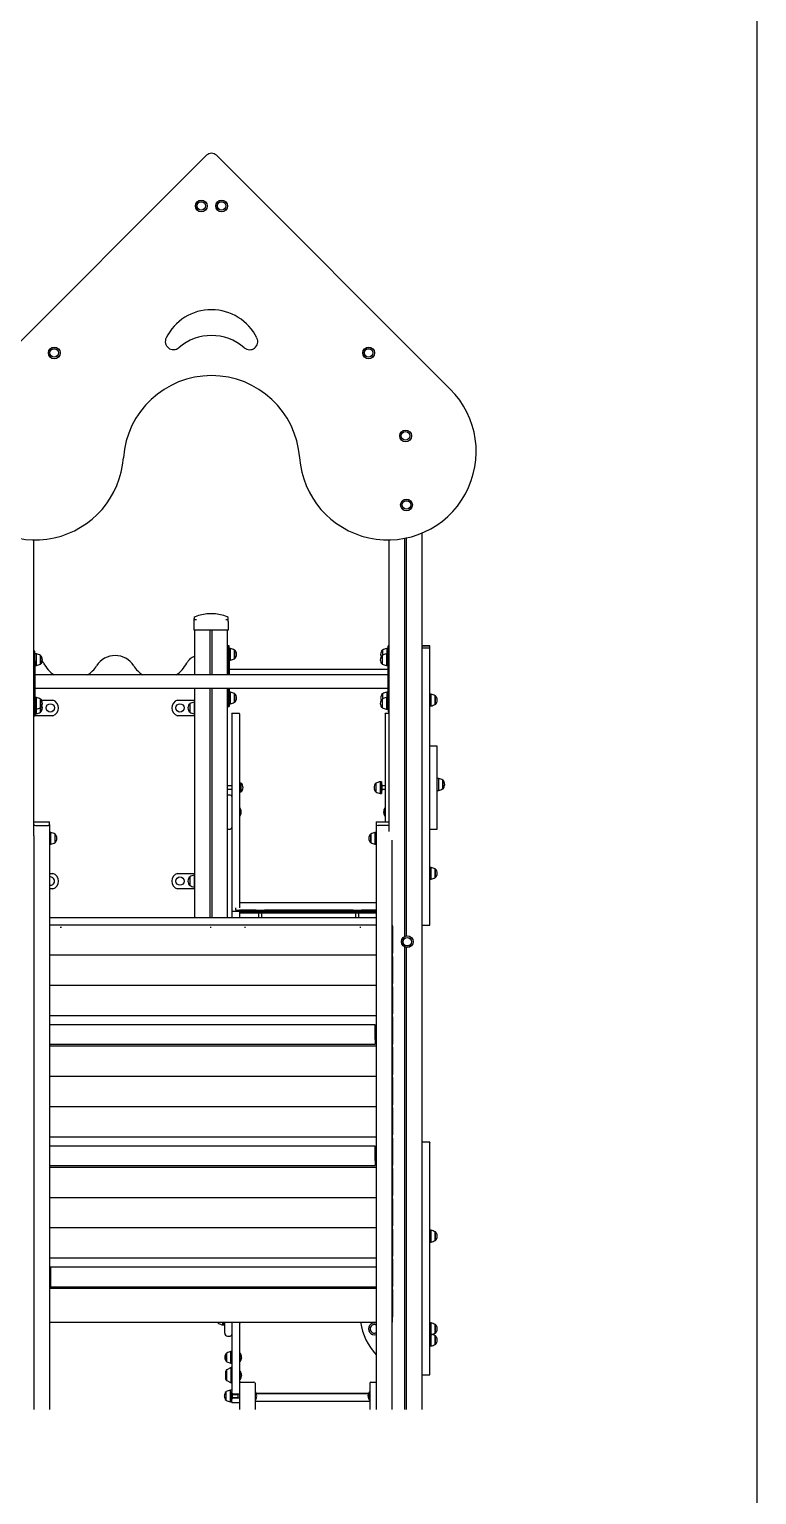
# Model space of a CAD drawing. Header units: millimetres. Extents: x 1089 to 46270, y 1624 to 35257.
# Drawn here: x 1147.665 to 1149.764, y 1649.749 to 1653.979 of the extents above; entities that cross this region are included whole.
import ezdxf

# ---------------------------------------------------------------- set-up
doc = ezdxf.new("R2010")
doc.units = ezdxf.units.MM
doc.layers.add('www.cad-blocks.net', color=7, linetype='Continuous')

# ---------------------------------------------------------------- blocks, each defined once
blk = doc.blocks.new('A$C1EAE1C3F')
for p, q in [((3.735, 3.6201), (3.0601, 2.9452)), ((4.4382, 2.9452), (3.7633, 3.6201)), ((3.2367, 1.6553), (3.2367, 2.5099)), ((4.2617, 1.6681), (4.2617, 2.5099)), ((4.3067, 1.3653), (4.3067, 2.5146)), ((4.3117, 1.3668), (4.3117, 2.5156)), ((4.3567, 2.145), (4.3567, 2.5298)), ((3.7412, 2.297), (3.7552, 2.297)), ((3.7412, 2.297), (3.7412, 2.2965)), ((3.7552, 2.2965), (3.7412, 2.2965)), ((3.7552, 2.2965), (3.7552, 2.297)), ((3.6987, 2.2742), (3.6987, 2.2833)), ((3.6987, 2.2496), (3.6987, 2.2742)), ((3.7037, 2.2496), (3.6987, 2.2496)), ((3.7007, 2.2793), (3.7007, 2.2795)), ((3.7057, 2.2795), (3.7007, 2.2795)), ((3.7007, 2.12), (3.7007, 2.2496)), ((3.7927, 2.2496), (3.7037, 2.2496)), ((3.7061, 2.2795), (3.7057, 2.2795)), ((3.7457, 2.12), (3.7457, 2.2496)), ((3.7507, 2.12), (3.7507, 2.2496)), ((3.7907, 2.2795), (3.7902, 2.2795)), ((3.7957, 2.2795), (3.7907, 2.2795)), ((3.7977, 2.2496), (3.7927, 2.2496)), ((3.7957, 2.2793), (3.7957, 2.2795)), ((3.7957, 2.12), (3.7957, 2.2496)), ((3.7977, 2.2742), (3.7977, 2.2833)), ((3.7977, 2.2742), (3.7977, 2.2496)), ((3.7997, 2.204), (3.7967, 2.204)), ((3.7967, 2.1765), (3.7967, 2.204)), ((3.7997, 2.1765), (3.7997, 2.204)), ((4.2617, 2.204), (4.2587, 2.204)), ((4.2587, 2.1882), (4.2587, 2.204)), ((4.3787, 2.2039), (4.3567, 2.2039)), ((4.3787, 2.2029), (4.3567, 2.2029)), ((4.3787, 2.2029), (4.3787, 2.2039)), ((4.3787, 2.1975), (4.3787, 2.2029)), ((3.2397, 2.1885), (3.2367, 2.1885)), ((3.2397, 2.161), (3.2397, 2.1885)), ((3.2437, 2.181), (3.2397, 2.181)), ((3.2397, 2.161), (3.2397, 2.041)), ((3.2437, 2.147), (3.2437, 2.181)), ((3.2562, 2.1763), (3.2556, 2.1763)), ((3.2557, 2.1515), (3.2557, 2.1765)), ((3.2562, 2.1518), (3.2562, 2.1763)), ((3.7967, 2.1845), (3.7957, 2.1845)), ((3.7957, 2.1745), (3.7967, 2.1745)), ((3.7967, 2.1765), (3.7967, 2.12)), ((3.8037, 2.1965), (3.7997, 2.1965)), ((3.7997, 2.1765), (3.7997, 2.12)), ((3.7997, 2.1625), (3.8037, 2.1625)), ((3.8037, 2.1625), (3.8037, 2.1965)), ((3.8162, 2.1918), (3.8156, 2.1918)), ((3.8157, 2.167), (3.8157, 2.192)), ((3.8157, 2.1673), (3.8162, 2.1673)), ((3.8162, 2.1673), (3.8162, 2.1918)), ((4.2418, 2.1763), (4.2412, 2.1763)), ((4.2412, 2.1763), (4.2412, 2.1518)), ((4.2417, 2.1765), (4.2417, 2.1515)), ((4.2428, 2.1918), (4.2422, 2.1918)), ((4.2422, 2.1918), (4.2422, 2.1767)), ((4.2427, 2.192), (4.2427, 2.1763)), ((4.2537, 2.181), (4.2537, 2.147)), ((4.2577, 2.181), (4.2537, 2.181)), ((4.2547, 2.1965), (4.2547, 2.181)), ((4.2587, 2.1965), (4.2547, 2.1965)), ((4.2577, 2.181), (4.2577, 2.147)), ((4.2587, 2.1725), (4.2577, 2.1725)), ((4.2587, 2.161), (4.2587, 2.1885)), ((4.2617, 2.1885), (4.2587, 2.1885)), ((4.2587, 2.041), (4.2587, 2.161)), ((4.3787, 2.1975), (4.3567, 2.1975)), ((4.3787, 2.117), (4.3787, 2.1975)), ((3.2397, 2.147), (3.2437, 2.147)), ((4.2587, 2.12), (3.2397, 2.12)), ((3.2557, 2.1518), (3.2562, 2.1518)), ((4.2587, 2.1355), (3.7997, 2.1355)), ((4.2412, 2.1518), (4.2418, 2.1518)), ((4.2537, 2.147), (4.2577, 2.147)), ((4.2587, 2.1555), (4.2577, 2.1555)), ((4.3567, 2.117), (4.3567, 2.145)), ((4.3567, 1.4675), (4.3567, 2.117)), ((4.3787, 1.4675), (4.3787, 2.117)), ((3.2397, 2.082), (4.2587, 2.082)), ((3.7007, 1.4185), (3.7007, 2.082)), ((3.7457, 1.4185), (3.7457, 2.082)), ((3.7507, 1.4185), (3.7507, 2.082)), ((3.7957, 1.4185), (3.7957, 2.082)), ((3.7967, 2.082), (3.7967, 2.0565)), ((3.7997, 2.082), (3.7997, 2.0565)), ((3.2437, 2.055), (3.2397, 2.055)), ((3.2397, 2.041), (3.2397, 2.0135)), ((3.2437, 2.021), (3.2437, 2.055)), ((3.2562, 2.0503), (3.2556, 2.0503)), ((3.2557, 2.0255), (3.2557, 2.0505)), ((3.2562, 2.0258), (3.2562, 2.0503)), ((3.2583, 2.0473), (3.291, 2.0473)), ((3.6514, 2.0473), (3.6997, 2.0473)), ((3.6868, 2.0371), (3.6862, 2.0371)), ((3.6862, 2.0371), (3.6862, 2.0126)), ((3.6867, 2.0373), (3.6867, 2.0123)), ((3.6987, 2.0418), (3.6987, 2.0078)), ((3.7007, 2.0418), (3.6987, 2.0418)), ((3.6997, 2.0473), (3.7007, 2.0473)), ((3.7967, 2.0585), (3.7957, 2.0585)), ((3.7957, 2.0485), (3.7967, 2.0485)), ((3.7967, 2.0565), (3.7967, 2.029)), ((3.8037, 2.0705), (3.7997, 2.0705)), ((3.7997, 2.0565), (3.7997, 2.029)), ((3.7997, 2.0365), (3.8037, 2.0365)), ((3.8037, 2.0365), (3.8037, 2.0705)), ((3.8162, 2.0658), (3.8154, 2.0658)), ((3.8157, 2.041), (3.8157, 2.066)), ((3.8157, 2.0413), (3.8162, 2.0413)), ((3.8162, 2.0413), (3.8162, 2.0658)), ((4.2418, 2.0503), (4.2412, 2.0503)), ((4.2412, 2.0503), (4.2412, 2.0258)), ((4.2417, 2.0505), (4.2417, 2.0255)), ((4.2428, 2.0658), (4.2422, 2.0658)), ((4.2422, 2.0658), (4.2422, 2.0507)), ((4.2427, 2.066), (4.2427, 2.0503)), ((4.2537, 2.055), (4.2537, 2.021)), ((4.2577, 2.055), (4.2537, 2.055)), ((4.2547, 2.0705), (4.2547, 2.055)), ((4.2587, 2.0705), (4.2547, 2.0705)), ((4.2577, 2.055), (4.2577, 2.021)), ((4.2587, 2.0465), (4.2577, 2.0465)), ((4.2587, 2.041), (4.2587, 2.0135)), ((4.3827, 2.0645), (4.3787, 2.0645)), ((4.3832, 2.0525), (4.3787, 2.0525)), ((4.3787, 2.0305), (4.3827, 2.0305)), ((4.3827, 2.0305), (4.3827, 2.0645)), ((4.3952, 2.0598), (4.3946, 2.0598)), ((4.3946, 2.0353), (4.3952, 2.0353)), ((4.3947, 2.035), (4.3947, 2.06)), ((4.3952, 2.0353), (4.3952, 2.0598)), ((3.2367, 2.0135), (3.2397, 2.0135)), ((3.2367, 2.0023), (3.2397, 2.0023)), ((3.2397, 2.021), (3.2437, 2.021)), ((3.2397, 2.0135), (3.2397, 2.0023)), ((3.2397, 2.0078), (3.2437, 2.0078)), ((3.2427, 2.0023), (3.2397, 2.0023)), ((3.291, 2.0023), (3.2427, 2.0023)), ((3.2437, 2.0078), (3.2437, 2.0209)), ((3.2556, 2.0126), (3.2562, 2.0126)), ((3.2557, 2.0258), (3.2562, 2.0258)), ((3.2557, 2.0123), (3.2557, 2.0255)), ((3.2562, 2.0126), (3.2562, 2.0258)), ((3.6997, 2.0023), (3.6514, 2.0023)), ((3.6862, 2.0126), (3.6868, 2.0126)), ((3.6987, 2.0078), (3.7007, 2.0078)), ((3.7007, 2.0023), (3.6997, 2.0023)), ((3.7967, 2.029), (3.7997, 2.029)), ((3.8077, 2.0082), (3.8077, 2.0084)), ((3.8297, 2.0084), (3.8077, 2.0084)), ((3.8077, 2.0082), (3.8077, 1.8448)), ((3.8297, 2.0082), (3.8297, 2.0084)), ((3.8297, 2.0082), (3.8297, 1.8448)), ((4.2412, 2.0258), (4.2418, 2.0258)), ((4.2507, 2.0082), (4.2507, 2.0084)), ((4.2617, 2.0084), (4.2507, 2.0084)), ((4.2507, 2.0082), (4.2507, 1.8448)), ((4.2537, 2.021), (4.2577, 2.021)), ((4.2587, 2.0295), (4.2577, 2.0295)), ((4.2587, 2.0135), (4.2617, 2.0135)), ((4.4007, 1.9148), (4.3787, 1.9148)), ((4.4007, 1.8854), (4.4007, 1.9148)), ((4.4007, 1.8621), (4.4007, 1.8854)), ((4.4007, 1.7685), (4.4007, 1.8621)), ((3.8077, 1.8448), (3.8077, 1.4483)), ((3.8297, 1.8448), (3.8297, 1.4483)), ((4.2507, 1.8448), (4.2507, 1.696)), ((4.4047, 1.8209), (4.4007, 1.8209)), ((4.4047, 1.7869), (4.4047, 1.8209)), ((3.8077, 1.7999), (3.7957, 1.7999)), ((3.7957, 1.7899), (3.8077, 1.7899)), ((3.8352, 1.8071), (3.8344, 1.8071)), ((3.8344, 1.7826), (3.8352, 1.7826)), ((3.8347, 1.7824), (3.8347, 1.8074)), ((3.8352, 1.7826), (3.8352, 1.8071)), ((4.224, 1.8071), (4.2232, 1.8071)), ((4.2232, 1.8071), (4.2232, 1.7826)), ((4.2232, 1.7826), (4.224, 1.7826)), ((4.2237, 1.8074), (4.2237, 1.7824)), ((4.2357, 1.8119), (4.2357, 1.7779)), ((4.2397, 1.8119), (4.2357, 1.8119)), ((4.2357, 1.7779), (4.2397, 1.7779)), ((4.2397, 1.8119), (4.2397, 1.7779)), ((4.2417, 1.8039), (4.2397, 1.8039)), ((4.2397, 1.7859), (4.2417, 1.7859)), ((4.2417, 1.8039), (4.2417, 1.8037)), ((4.2417, 1.7951), (4.2417, 1.8037)), ((4.2507, 1.7999), (4.2417, 1.7999)), ((4.2417, 1.7937), (4.2417, 1.7951)), ((4.2417, 1.7863), (4.2417, 1.7937)), ((4.2417, 1.7899), (4.2507, 1.7899)), ((4.2417, 1.7859), (4.2417, 1.7863)), ((4.4007, 1.7869), (4.4047, 1.7869)), ((4.4172, 1.8161), (4.4166, 1.8161)), ((4.4166, 1.7916), (4.4172, 1.7916)), ((4.4167, 1.7914), (4.4167, 1.8164)), ((4.4172, 1.7916), (4.4172, 1.8161)), ((3.8032, 1.7733), (3.7957, 1.7733)), ((3.8307, 1.7363), (3.8297, 1.7363)), ((3.8307, 1.7123), (3.8307, 1.7363)), ((4.2507, 1.7363), (4.2497, 1.7363)), ((4.2497, 1.7363), (4.2497, 1.7123)), ((4.4007, 1.738), (4.4007, 1.7685)), ((4.4007, 1.6749), (4.4007, 1.738)), ((3.2367, 1.696), (3.2817, 1.696)), ((3.2817, 1.688), (3.2817, 1.696)), ((3.8297, 1.7123), (3.8307, 1.7123)), ((4.2247, 1.696), (4.2617, 1.696)), ((4.2247, 1.696), (4.2247, 1.688)), ((4.2497, 1.7123), (4.2507, 1.7123)), ((3.2367, 1.6553), (3.2367, 0)), ((3.2417, 1.6854), (3.2767, 1.6854)), ((3.2817, 1.688), (3.2817, 0)), ((3.2857, 1.6654), (3.2817, 1.6654)), ((3.2857, 1.6314), (3.2857, 1.6654)), ((3.2982, 1.6606), (3.2976, 1.6606)), ((3.2977, 1.6359), (3.2977, 1.6609)), ((3.2982, 1.6361), (3.2982, 1.6606)), ((3.7957, 1.6753), (3.8032, 1.6753)), ((4.2088, 1.6606), (4.2082, 1.6606)), ((4.2082, 1.6606), (4.2082, 1.6361)), ((4.2087, 1.6609), (4.2087, 1.6359)), ((4.2207, 1.6654), (4.2207, 1.6314)), ((4.2247, 1.6654), (4.2207, 1.6654)), ((4.2247, 1.688), (4.2247, 0)), ((4.2617, 1.6854), (4.2297, 1.6854)), ((4.3787, 1.6749), (4.4007, 1.6749)), ((3.2817, 1.6314), (3.2857, 1.6314)), ((3.2976, 1.6361), (3.2982, 1.6361)), ((4.2082, 1.6361), (4.2088, 1.6361)), ((4.2207, 1.6314), (4.2247, 1.6314)), ((4.2697, 1.6435), (4.2697, 0)), ((3.2817, 1.5473), (3.291, 1.5473)), ((3.6514, 1.5473), (3.6997, 1.5473)), ((3.6868, 1.5371), (3.6862, 1.5371)), ((3.6862, 1.5371), (3.6862, 1.5126)), ((3.6867, 1.5373), (3.6867, 1.5123)), ((3.6987, 1.5418), (3.6987, 1.5078)), ((3.7007, 1.5418), (3.6987, 1.5418)), ((3.6997, 1.5473), (3.7007, 1.5473)), ((4.3827, 1.5645), (4.3787, 1.5645)), ((4.3787, 1.5305), (4.3827, 1.5305)), ((4.3827, 1.5305), (4.3827, 1.5645)), ((4.3952, 1.5598), (4.3946, 1.5598)), ((4.3946, 1.5353), (4.3952, 1.5353)), ((4.3947, 1.535), (4.3947, 1.56)), ((4.3952, 1.5353), (4.3952, 1.5598)), ((3.291, 1.5023), (3.2817, 1.5023)), ((3.6997, 1.5023), (3.6514, 1.5023)), ((3.6862, 1.5126), (3.6868, 1.5126)), ((3.6987, 1.5078), (3.7007, 1.5078)), ((3.7007, 1.5023), (3.6997, 1.5023)), ((3.8077, 1.4483), (3.8077, 1.4383)), ((3.8077, 1.4383), (3.8297, 1.4383)), ((3.8077, 1.4383), (3.8077, 1.436)), ((3.8197, 1.4413), (3.8197, 1.4473)), ((3.8197, 1.4413), (3.8197, 1.4413)), ((3.8197, 1.4413), (4.2247, 1.4413)), ((3.8297, 1.4633), (4.2247, 1.4633)), ((3.8297, 1.4483), (3.8297, 1.4473)), ((3.8297, 1.4413), (3.8297, 1.4383)), ((3.8777, 1.4412), (3.8297, 1.4412)), ((3.8297, 1.4383), (3.8297, 1.4364)), ((3.8777, 1.4413), (3.8777, 1.4405)), ((3.9017, 1.4405), (3.8777, 1.4405)), ((3.8847, 1.4364), (3.8847, 1.4405)), ((3.8947, 1.4364), (3.8947, 1.4405)), ((3.9017, 1.4405), (3.9017, 1.4413)), ((4.1577, 1.4412), (3.9017, 1.4412)), ((4.1577, 1.4413), (4.1577, 1.4405)), ((4.1577, 1.4405), (4.1817, 1.4405)), ((4.1647, 1.4364), (4.1647, 1.4405)), ((4.1747, 1.4364), (4.1747, 1.4405)), ((4.1817, 1.4405), (4.1817, 1.4413)), ((4.2247, 1.4412), (4.1817, 1.4412)), ((4.3567, 1.4415), (4.3567, 1.4675)), ((4.3567, 0.6332), (4.3567, 1.4415)), ((4.3787, 1.3975), (4.3787, 1.4675)), ((3.2357, 1.4185), (3.2367, 1.4185)), ((3.2367, 1.3975), (3.2357, 1.3975)), ((4.2247, 1.4185), (3.2817, 1.4185)), ((4.2247, 1.3982), (3.2817, 1.3982)), ((3.8077, 1.436), (3.8077, 1.4185)), ((3.8297, 1.4364), (3.8297, 1.4334)), ((4.2247, 1.4364), (3.8297, 1.4364)), ((3.8297, 1.4334), (4.2247, 1.4334)), ((3.8297, 1.4334), (3.8297, 1.4185)), ((3.8312, 1.4185), (3.8312, 1.4334)), ((3.8847, 1.4334), (3.8847, 1.4185)), ((3.8946, 1.4185), (3.8946, 1.4334)), ((4.1647, 1.4334), (4.1647, 1.4185)), ((4.1746, 1.4185), (4.1746, 1.4334)), ((4.2712, 1.3982), (4.2697, 1.3982)), ((4.2712, 1.3951), (4.2712, 1.3982)), ((4.3567, 1.3975), (4.3787, 1.3975)), ((3.3129, 1.3915), (3.3164, 1.3915)), ((3.7449, 1.3915), (3.7484, 1.3915)), ((3.8439, 1.3915), (3.8474, 1.3915)), ((4.1769, 1.3915), (4.1804, 1.3915)), ((4.2712, 1.3951), (4.2712, 1.3169)), ((4.2712, 1.3107), (4.2712, 1.3169)), ((4.3067, 0), (4.3067, 1.3347)), ((4.3117, 0), (4.3117, 1.3332)), ((4.2247, 1.3107), (3.2817, 1.3107)), ((4.2712, 1.3107), (4.2697, 1.3107)), ((4.2712, 1.3077), (4.2712, 1.3107)), ((4.2712, 1.3077), (4.2712, 1.2294)), ((4.2712, 1.2233), (4.2712, 1.2294)), ((4.2247, 1.2233), (3.2817, 1.2233)), ((4.2712, 1.2233), (4.2697, 1.2233)), ((4.2712, 1.2202), (4.2712, 1.2233)), ((4.2712, 1.2202), (4.2712, 1.142)), ((4.2247, 1.1358), (3.2817, 1.1358)), ((4.2217, 1.1097), (3.2817, 1.1097)), ((4.2217, 1.1066), (4.2217, 1.1097)), ((4.2217, 1.0744), (4.2217, 1.1066)), ((4.2712, 1.1358), (4.2697, 1.1358)), ((4.2712, 1.1358), (4.2712, 1.142)), ((4.2712, 1.1328), (4.2712, 1.1358)), ((4.2712, 1.1328), (4.2712, 1.0545)), ((4.2217, 1.0678), (4.2217, 1.0744)), ((4.2217, 1.0678), (4.2217, 1.0542)), ((3.2817, 1.0538), (4.2217, 1.0538)), ((4.2247, 1.0484), (3.2817, 1.0484)), ((4.2217, 1.0542), (4.2217, 1.0538)), ((4.2712, 1.0484), (4.2697, 1.0484)), ((4.2712, 1.0484), (4.2712, 1.0545)), ((4.2712, 1.0453), (4.2712, 1.0484)), ((4.2712, 1.0453), (4.2712, 0.9671)), ((4.2247, 0.9609), (3.2817, 0.9609)), ((4.2712, 0.9609), (4.2697, 0.9609)), ((4.2712, 0.9609), (4.2712, 0.9671)), ((4.2712, 0.9579), (4.2712, 0.9609)), ((4.2712, 0.9579), (4.2712, 0.8796)), ((4.2247, 0.8735), (3.2817, 0.8735)), ((4.2712, 0.8735), (4.2697, 0.8735)), ((4.2712, 0.8735), (4.2712, 0.8796)), ((4.2712, 0.8704), (4.2712, 0.8735)), ((4.2712, 0.8704), (4.2712, 0.7922)), ((4.2247, 0.786), (3.2817, 0.786)), ((4.2712, 0.786), (4.2697, 0.786)), ((4.2712, 0.786), (4.2712, 0.7922)), ((4.2712, 0.783), (4.2712, 0.786)), ((4.2712, 0.783), (4.2712, 0.7047)), ((4.3787, 0.7717), (4.3567, 0.7717)), ((4.3787, 0.7717), (4.3787, 0.7705)), ((4.3787, 0.591), (4.3787, 0.7705)), ((4.2217, 0.7599), (3.2817, 0.7599)), ((4.2217, 0.7568), (4.2217, 0.7599)), ((4.2217, 0.7246), (4.2217, 0.7568)), ((4.2217, 0.7181), (4.2217, 0.7246)), ((3.2817, 0.704), (4.2217, 0.704)), ((4.2247, 0.6986), (3.2817, 0.6986)), ((4.2217, 0.7181), (4.2217, 0.7044)), ((4.2217, 0.7044), (4.2217, 0.704)), ((4.2712, 0.6986), (4.2697, 0.6986)), ((4.2712, 0.6986), (4.2712, 0.7047)), ((4.2712, 0.6955), (4.2712, 0.6986)), ((4.2712, 0.6955), (4.2712, 0.6173)), ((4.2247, 0.6111), (3.2817, 0.6111)), ((4.2712, 0.6111), (4.2697, 0.6111)), ((4.2712, 0.6111), (4.2712, 0.6173)), ((4.2712, 0.6081), (4.2712, 0.6111)), ((4.2712, 0.6081), (4.2712, 0.5298)), ((4.3567, 0.591), (4.3567, 0.6332)), ((4.3567, 0.12), (4.3567, 0.591)), ((4.3787, 0.12), (4.3787, 0.591)), ((4.2247, 0.5237), (3.2817, 0.5237)), ((4.2712, 0.5237), (4.2697, 0.5237)), ((4.2712, 0.5237), (4.2712, 0.5298)), ((4.2712, 0.5206), (4.2712, 0.5237)), ((4.2712, 0.5206), (4.2712, 0.4424)), ((4.3827, 0.517), (4.3787, 0.517)), ((4.3827, 0.483), (4.3827, 0.517)), ((4.3952, 0.5123), (4.3946, 0.5123)), ((4.3947, 0.4875), (4.3947, 0.5125)), ((4.3952, 0.4878), (4.3952, 0.5123)), ((4.3787, 0.483), (4.3827, 0.483)), ((4.3946, 0.4878), (4.3952, 0.4878)), ((4.2247, 0.4362), (3.2817, 0.4362)), ((4.2712, 0.4362), (4.2697, 0.4362)), ((4.2712, 0.4362), (4.2712, 0.4424)), ((4.2712, 0.4332), (4.2712, 0.4362)), ((4.2712, 0.4332), (4.2712, 0.3549)), ((4.2247, 0.4101), (3.2847, 0.4101)), ((3.2847, 0.4101), (3.2847, 0.407)), ((3.2847, 0.407), (3.2847, 0.3748)), ((4.2247, 0.3488), (3.2817, 0.3488)), ((3.2847, 0.3748), (3.2847, 0.3683)), ((3.2847, 0.3683), (3.2847, 0.3546)), ((3.2847, 0.3542), (3.2847, 0.3546)), ((3.2847, 0.3542), (4.2247, 0.3542)), ((4.2712, 0.3488), (4.2697, 0.3488)), ((4.2712, 0.3488), (4.2712, 0.3549)), ((4.2712, 0.3457), (4.2712, 0.3488)), ((4.2712, 0.3457), (4.2712, 0.2675)), ((4.2712, 0.2609), (4.2712, 0.2675)), ((4.2712, 0.2519), (4.2712, 0.2609)), ((3.2817, 0.2515), (4.2247, 0.2515)), ((3.7692, 0.2484), (3.7692, 0.2515)), ((3.7692, 0.2484), (3.77, 0.2484)), ((3.7697, 0.2482), (3.7697, 0.2515)), ((3.7817, 0.2437), (3.7817, 0.2515)), ((3.7817, 0.2437), (3.7857, 0.2437)), ((3.7857, 0.2437), (3.7857, 0.2515)), ((3.7872, 0.2202), (3.7872, 0.252)), ((3.7957, 0.2117), (3.8032, 0.2117)), ((3.8077, 0.2515), (3.8077, 0.052)), ((3.8297, 0.2515), (3.8297, 0.0556)), ((3.8297, 0.2487), (3.8307, 0.2487)), ((3.8307, 0.2515), (3.8307, 0.2487)), ((4.2697, 0.2515), (4.2712, 0.2515)), ((4.2712, 0.2519), (4.2712, 0.2515)), ((4.3827, 0.2495), (4.3787, 0.2495)), ((4.3827, 0.217), (4.3787, 0.217)), ((4.3827, 0.217), (4.3827, 0.2495)), ((4.3827, 0.183), (4.3827, 0.217)), ((4.3827, 0.2155), (4.3827, 0.2168)), ((4.3952, 0.2448), (4.3946, 0.2448)), ((4.3952, 0.2123), (4.3946, 0.2123)), ((4.3947, 0.22), (4.3947, 0.245)), ((4.3947, 0.2203), (4.3952, 0.2203)), ((4.3947, 0.1875), (4.3947, 0.2125)), ((4.3952, 0.2203), (4.3952, 0.2448)), ((4.3952, 0.1878), (4.3952, 0.2123)), ((4.3787, 0.183), (4.3827, 0.183)), ((4.3946, 0.1878), (4.3952, 0.1878)), ((3.7935, 0.1625), (3.7927, 0.1625)), ((3.7927, 0.138), (3.7927, 0.1625)), ((3.7927, 0.138), (3.7935, 0.138)), ((3.7932, 0.1377), (3.7932, 0.1627)), ((3.8052, 0.1332), (3.8052, 0.1672)), ((3.8077, 0.1672), (3.8052, 0.1672)), ((3.8052, 0.1332), (3.8077, 0.1332)), ((3.8322, 0.1622), (3.8312, 0.1622)), ((3.8312, 0.1579), (3.8312, 0.1382)), ((3.8312, 0.1382), (3.8322, 0.1382)), ((3.8322, 0.1407), (3.8322, 0.1382)), ((3.7925, 0.1137), (3.7905, 0.1107)), ((3.7905, 0.0867), (3.7905, 0.1107)), ((3.7905, 0.0867), (3.7925, 0.0837)), ((3.7935, 0.1137), (3.7925, 0.1137)), ((3.7925, 0.0837), (3.7925, 0.1137)), ((3.8062, 0.1212), (3.7935, 0.1142)), ((3.7935, 0.0832), (3.7935, 0.1142)), ((3.8062, 0.0762), (3.8062, 0.1212)), ((3.8077, 0.1212), (3.8062, 0.1212)), ((3.8297, 0.0917), (3.8312, 0.0917)), ((3.8312, 0.1107), (3.8312, 0.0867)), ((3.8322, 0.1107), (3.8312, 0.1107)), ((3.8312, 0.0867), (3.8322, 0.0867)), ((3.8322, 0.0961), (3.8322, 0.0867)), ((4.3567, 0.1068), (4.3567, 0.12)), ((4.3567, 0), (4.3567, 0.1068)), ((4.3567, 0.1), (4.3787, 0.1)), ((4.3787, 0.1), (4.3787, 0.12)), ((3.792, 0.0509), (3.7912, 0.0509)), ((3.7912, 0.0264), (3.7912, 0.0509)), ((3.7917, 0.0262), (3.7917, 0.0512)), ((3.7925, 0.0837), (3.7935, 0.0837)), ((3.7935, 0.0832), (3.8062, 0.0762)), ((3.8037, 0.0217), (3.8037, 0.0557)), ((3.8077, 0.0557), (3.8037, 0.0557)), ((3.8062, 0.0762), (3.8077, 0.0762)), ((3.8077, 0.0217), (3.8077, 0.052)), ((3.8097, 0.0472), (3.8077, 0.0472)), ((3.8097, 0.0462), (3.8097, 0.0472)), ((3.8097, 0.0312), (3.8097, 0.0462)), ((3.8247, 0.0437), (3.8097, 0.0437)), ((3.8097, 0.0427), (3.8247, 0.0427)), ((3.8247, 0.0437), (3.8247, 0.0337)), ((3.8297, 0.0436), (3.8247, 0.0436)), ((3.8297, 0.0556), (3.8297, 0)), ((3.8327, 0.0787), (3.8347, 0.0787)), ((3.8347, 0.0787), (3.8697, 0.0787)), ((3.8697, 0.0787), (3.8717, 0.0787)), ((3.8747, 0.0757), (3.8747, 0)), ((3.8757, 0.0507), (3.8747, 0.0507)), ((3.8757, 0.0507), (3.8757, 0.0267)), ((4.2025, 0.0461), (3.8781, 0.0461)), ((4.2018, 0.0448), (3.8785, 0.0448)), ((4.2057, 0.0507), (4.2047, 0.0507)), ((4.2047, 0.0267), (4.2047, 0.0507)), ((4.2057, 0.0757), (4.2057, 0)), ((4.2087, 0.0787), (4.2107, 0.0787)), ((4.2107, 0.0787), (4.2247, 0.0787)), ((3.7912, 0.0264), (3.792, 0.0264)), ((3.8037, 0.0217), (3.8077, 0.0217)), ((3.8097, 0.0302), (3.8077, 0.0302)), ((3.8077, 0.0217), (3.8077, 0.0201)), ((3.8077, 0.0196), (3.8077, 0.0201)), ((3.8077, 0.0196), (3.8297, 0.0196)), ((3.8097, 0.0346), (3.8247, 0.0346)), ((3.8097, 0.0337), (3.8247, 0.0337)), ((3.8097, 0.0302), (3.8097, 0.0312)), ((3.8247, 0.0337), (3.8297, 0.0337)), ((3.8747, 0.0267), (3.8757, 0.0267)), ((4.2057, 0.0223), (3.8747, 0.0223)), ((4.2047, 0.0267), (4.2057, 0.0267))]:
    blk.add_line(p, q)
for centre, radius in [((3.7196, 3.4738), 0.017), ((3.7196, 3.4738), 0.0125), ((3.7196, 3.4738), 0.0123), ((3.7783, 3.4738), 0.017), ((3.7783, 3.4738), 0.0125), ((3.7783, 3.4738), 0.0123), ((3.2954, 3.0495), 0.017), ((3.2954, 3.0495), 0.0125), ((3.2954, 3.0495), 0.0123), ((4.2026, 3.0495), 0.017), ((4.2026, 3.0495), 0.0125), ((4.2026, 3.0495), 0.0123), ((4.3092, 2.81), 0.017), ((4.3092, 2.81), 0.0125), ((4.3092, 2.81), 0.0123), ((4.3117, 2.6107), 0.017), ((4.3117, 2.6107), 0.0125), ((4.3117, 2.6107), 0.0123), ((3.2842, 2.0248), 0.012), ((3.6582, 2.0248), 0.012), ((3.6582, 1.5248), 0.012), ((4.3142, 1.35), 0.017), ((4.3142, 1.35), 0.0125), ((4.3142, 1.35), 0.0123)]:
    blk.add_circle(centre, radius)
for centre, radius, start, end in [((3.7492, 3.606), 0.02, 45, 135), ((3.7492, 3.0284), 0.146, 26.1166, 153.7792), ((3.6393, 3.0825), 0.0235, 153.7792, 310.7642), ((3.7491, 2.9551), 0.1447, 49.1316, 130.7642), ((3.8592, 3.0823), 0.0235, 229.1316, 26.1166), ((3.7492, 2.729), 0.255, 4.0324, 175.9676), ((3.2404, 2.7649), 0.255, 135, 355.9676), ((4.2579, 2.7649), 0.255, 184.0324, 45), ((3.7037, 2.2833), 0.005, 111.4062, 180), ((3.7482, 2.1698), 0.1269, 93.1615, 111.4062), ((3.7482, 2.1698), 0.1269, 68.5938, 86.8385), ((3.7927, 2.2833), 0.005, 0, 68.5938), ((3.233, 2.1342), 0.048, 61.7738, 77.1141), ((3.245, 2.1646), 0.0162, 358.048, 46.359), ((3.2448, 2.1635), 0.0164, 313.9298, 1.6633), ((3.2289, 2.1356), 0.0403, 26.9656, 37.7702), ((3.4712, 2.1124), 0.0635, 32.4931, 147.5069), ((3.7134, 2.1356), 0.0403, 108.4441, 153.0344), ((3.793, 2.1497), 0.048, 61.7738, 77.1141), ((3.7929, 2.2094), 0.0481, 282.9034, 298.2087), ((3.805, 2.1801), 0.0162, 358.048, 46.359), ((3.8048, 2.179), 0.0164, 313.9298, 1.6633), ((4.2525, 2.1645), 0.0164, 133.9298, 181.6633), ((4.2523, 2.1634), 0.0162, 178.048, 226.359), ((4.2535, 2.18), 0.0164, 133.9298, 181.6633), ((4.2533, 2.1789), 0.0162, 178.048, 226.359), ((4.2644, 2.1341), 0.0481, 102.9034, 118.2087), ((4.2654, 2.1496), 0.0481, 102.9034, 118.2087), ((3.2329, 2.1939), 0.0481, 282.9034, 298.2087), ((3.3433, 2.1938), 0.0881, 206.9656, 236.889), ((3.3433, 2.1938), 0.0881, 303.111, 327.5069), ((3.599, 2.1938), 0.0881, 212.4931, 236.889), ((3.599, 2.1938), 0.0881, 303.111, 333.0344), ((4.2644, 2.1938), 0.048, 241.7738, 257.1141), ((3.233, 2.0082), 0.048, 61.7738, 77.1141), ((3.245, 2.0386), 0.0162, 358.048, 46.359), ((3.2448, 2.0375), 0.0164, 313.9298, 1.6633), ((3.245, 2.0254), 0.0162, 358.048, 21.5529), ((3.2842, 2.0248), 0.0235, 286.7747, 73.2253), ((3.6582, 2.0248), 0.0235, 106.7747, 253.2253), ((3.6975, 2.0253), 0.0164, 133.9298, 181.6633), ((3.7094, 1.9949), 0.0481, 102.9034, 118.2087), ((3.793, 2.0237), 0.048, 61.7738, 77.1141), ((3.7929, 2.0834), 0.0481, 282.9034, 298.2087), ((3.805, 2.0541), 0.0162, 358.048, 46.359), ((3.8048, 2.053), 0.0164, 313.9298, 1.6633), ((4.2525, 2.0385), 0.0164, 133.9298, 181.6633), ((4.2523, 2.0374), 0.0162, 178.048, 226.359), ((4.2535, 2.054), 0.0164, 133.9298, 181.6633), ((4.2533, 2.0529), 0.0162, 178.048, 203.8406), ((4.2644, 2.0081), 0.0481, 102.9034, 118.2087), ((4.2654, 2.0236), 0.0481, 102.9034, 118.2087), ((4.372, 2.0177), 0.048, 61.7738, 77.1141), ((4.3719, 2.0774), 0.0481, 282.9034, 298.2087), ((4.384, 2.0481), 0.0162, 358.048, 46.359), ((4.3838, 2.047), 0.0164, 313.9298, 1.6633), ((3.2329, 2.0679), 0.0481, 282.9034, 298.2087), ((3.2329, 2.0547), 0.0481, 282.9034, 298.2087), ((3.2448, 2.0244), 0.0164, 313.9298, 1.6633), ((3.6973, 2.0243), 0.0162, 178.048, 226.359), ((3.7094, 2.0546), 0.048, 241.7738, 257.1141), ((4.2644, 2.0678), 0.048, 241.7738, 257.1141), ((4.394, 1.7741), 0.048, 61.7738, 77.1141), ((3.812, 1.7651), 0.048, 61.7738, 68.3101), ((3.8119, 1.8248), 0.0481, 291.6445, 298.2087), ((3.824, 1.7954), 0.0162, 358.048, 46.359), ((3.8238, 1.7944), 0.0164, 313.9298, 1.6633), ((4.2345, 1.7954), 0.0164, 133.9298, 181.6633), ((4.2343, 1.7943), 0.0162, 178.048, 226.359), ((4.2464, 1.765), 0.0481, 102.9034, 118.2087), ((4.2464, 1.8247), 0.048, 241.7738, 257.1141), ((4.3939, 1.8338), 0.0481, 282.9034, 298.2087), ((4.406, 1.8044), 0.0162, 358.048, 46.359), ((4.4058, 1.8034), 0.0164, 313.9298, 1.6633), ((3.8032, 1.7688), 0.0045, 0, 90), ((3.8132, 1.7238), 0.0215, 1.3454, 35.5245), ((4.2671, 1.7238), 0.0214, 144.3756, 178.7545), ((3.8133, 1.7248), 0.0214, 324.3756, 358.7545), ((4.2672, 1.7248), 0.0215, 181.3454, 215.5245), ((3.275, 1.6186), 0.048, 61.7738, 77.1141), ((3.287, 1.6489), 0.0162, 358.048, 46.359), ((3.8032, 1.6798), 0.0045, 270, 0), ((4.2195, 1.6489), 0.0164, 133.9298, 181.6633), ((4.2314, 1.6185), 0.0481, 102.9034, 118.2087), ((3.2749, 1.6783), 0.0481, 282.9034, 298.2087), ((3.2868, 1.6479), 0.0164, 313.9298, 1.6633), ((4.2193, 1.6478), 0.0162, 178.048, 226.359), ((4.2314, 1.6782), 0.048, 241.7738, 257.1141), ((3.2842, 1.5248), 0.012, 0, 102.0247), ((3.2842, 1.5248), 0.012, 257.9753, 0), ((3.2842, 1.5248), 0.0235, 286.7747, 73.2253), ((3.6582, 1.5248), 0.0235, 106.7747, 253.2253), ((3.6975, 1.5253), 0.0164, 133.9298, 181.6633), ((3.6973, 1.5243), 0.0162, 178.048, 226.359), ((3.7094, 1.4949), 0.0481, 102.9034, 118.2087), ((4.372, 1.5177), 0.048, 61.7738, 77.1141), ((4.3719, 1.5774), 0.0481, 282.9034, 298.2087), ((4.384, 1.5481), 0.0162, 358.048, 46.359), ((4.3838, 1.547), 0.0164, 313.9298, 1.6633), ((3.7094, 1.5546), 0.048, 241.7738, 257.1141), ((4.372, 0.4702), 0.048, 61.7738, 77.1141), ((4.384, 0.5006), 0.0162, 358.048, 46.359), ((4.3719, 0.5299), 0.0481, 282.9034, 298.2087), ((4.3838, 0.4995), 0.0164, 313.9298, 1.6633), ((3.7803, 0.2601), 0.0162, 212.4144, 226.359), ((3.7924, 0.2905), 0.048, 241.7738, 257.1141), ((3.7957, 0.2202), 0.0085, 180, 270), ((3.8032, 0.2162), 0.0045, 270, 0), ((3.8133, 0.2611), 0.0214, 324.3756, 332.9724), ((4.3567, 0.28), 0.18, 189.0952, 222.8334), ((4.2192, 0.2325), 0.017, 71.1235, 288.8765), ((4.2192, 0.2325), 0.0125, 63.8961, 296.1039), ((4.2192, 0.2325), 0.0123, 63.3218, 296.6782), ((4.372, 0.2027), 0.048, 61.7738, 77.1141), ((4.372, 0.1702), 0.048, 61.7738, 77.1141), ((4.3719, 0.2624), 0.0481, 286.0285, 298.2087), ((4.384, 0.2331), 0.0162, 358.048, 46.359), ((4.3838, 0.232), 0.0164, 313.9298, 1.6633), ((4.384, 0.2006), 0.0162, 358.048, 46.359), ((4.3719, 0.2299), 0.0481, 282.9034, 298.2087), ((4.3838, 0.1995), 0.0164, 313.9298, 1.6633), ((3.804, 0.1507), 0.0164, 133.9298, 181.6633), ((3.8038, 0.1497), 0.0162, 178.048, 226.359), ((3.8159, 0.1203), 0.0481, 102.9034, 118.2087), ((3.8159, 0.18), 0.048, 241.7738, 257.1141), ((3.8147, 0.1497), 0.0215, 1.3454, 35.5245), ((3.8148, 0.1507), 0.0214, 324.3756, 358.7545), ((3.8833, 0.0969), 0.0937, 171.5537, 178.919), ((3.8852, 0.1006), 0.0956, 181.1544, 188.3728), ((3.8147, 0.0982), 0.0215, 1.3454, 35.5245), ((3.8148, 0.0992), 0.0214, 324.3756, 358.7545), ((3.8025, 0.0391), 0.0164, 133.9298, 181.6633), ((3.8144, 0.0088), 0.0481, 102.9034, 118.2087), ((3.8327, 0.0757), 0.003, 90, 180), ((3.8717, 0.0757), 0.003, 0, 90), ((3.8582, 0.0382), 0.0215, 1.3454, 35.5245), ((4.2221, 0.0382), 0.0214, 144.3756, 178.7545), ((4.2087, 0.0757), 0.003, 90, 180), ((3.8023, 0.0381), 0.0162, 178.048, 226.359), ((3.8144, 0.0685), 0.048, 241.7738, 257.1141), ((3.8583, 0.0391), 0.0214, 324.3756, 358.7545), ((4.2222, 0.0392), 0.0215, 181.3454, 215.5245)]:
    blk.add_arc(centre, radius, start, end)
for centre, major_axis, start_param, end_param in [((3.2417, 1.688), (0.005, 0), 3.141593, 4.712389), ((3.2767, 1.688), (-0.005, 0), 1.570796, 3.141593), ((4.2297, 1.688), (0.005, 0), 3.141593, 4.712389)]:
    blk.add_ellipse(centre, major_axis=major_axis, ratio=0.529774, start_param=start_param, end_param=end_param)
blk = doc.blocks.new('FORMAT')
at = {"layer": 'www.cad-blocks.net', "color": 155, "true_color": 0x546d8e}
blk.add_line((61.1389, 40.9675), (61.1389, 0), dxfattribs=at)

msp = doc.modelspace()

# ---------------------------------------------------------------- block references
for name, p in [('FORMAT', (1088.6246, 1623.6908)), ('A$C1EAE1C3F', (1144.4412, 1649.9951))]:
    msp.add_blockref(name, p)

doc.saveas('drawing.dxf')
